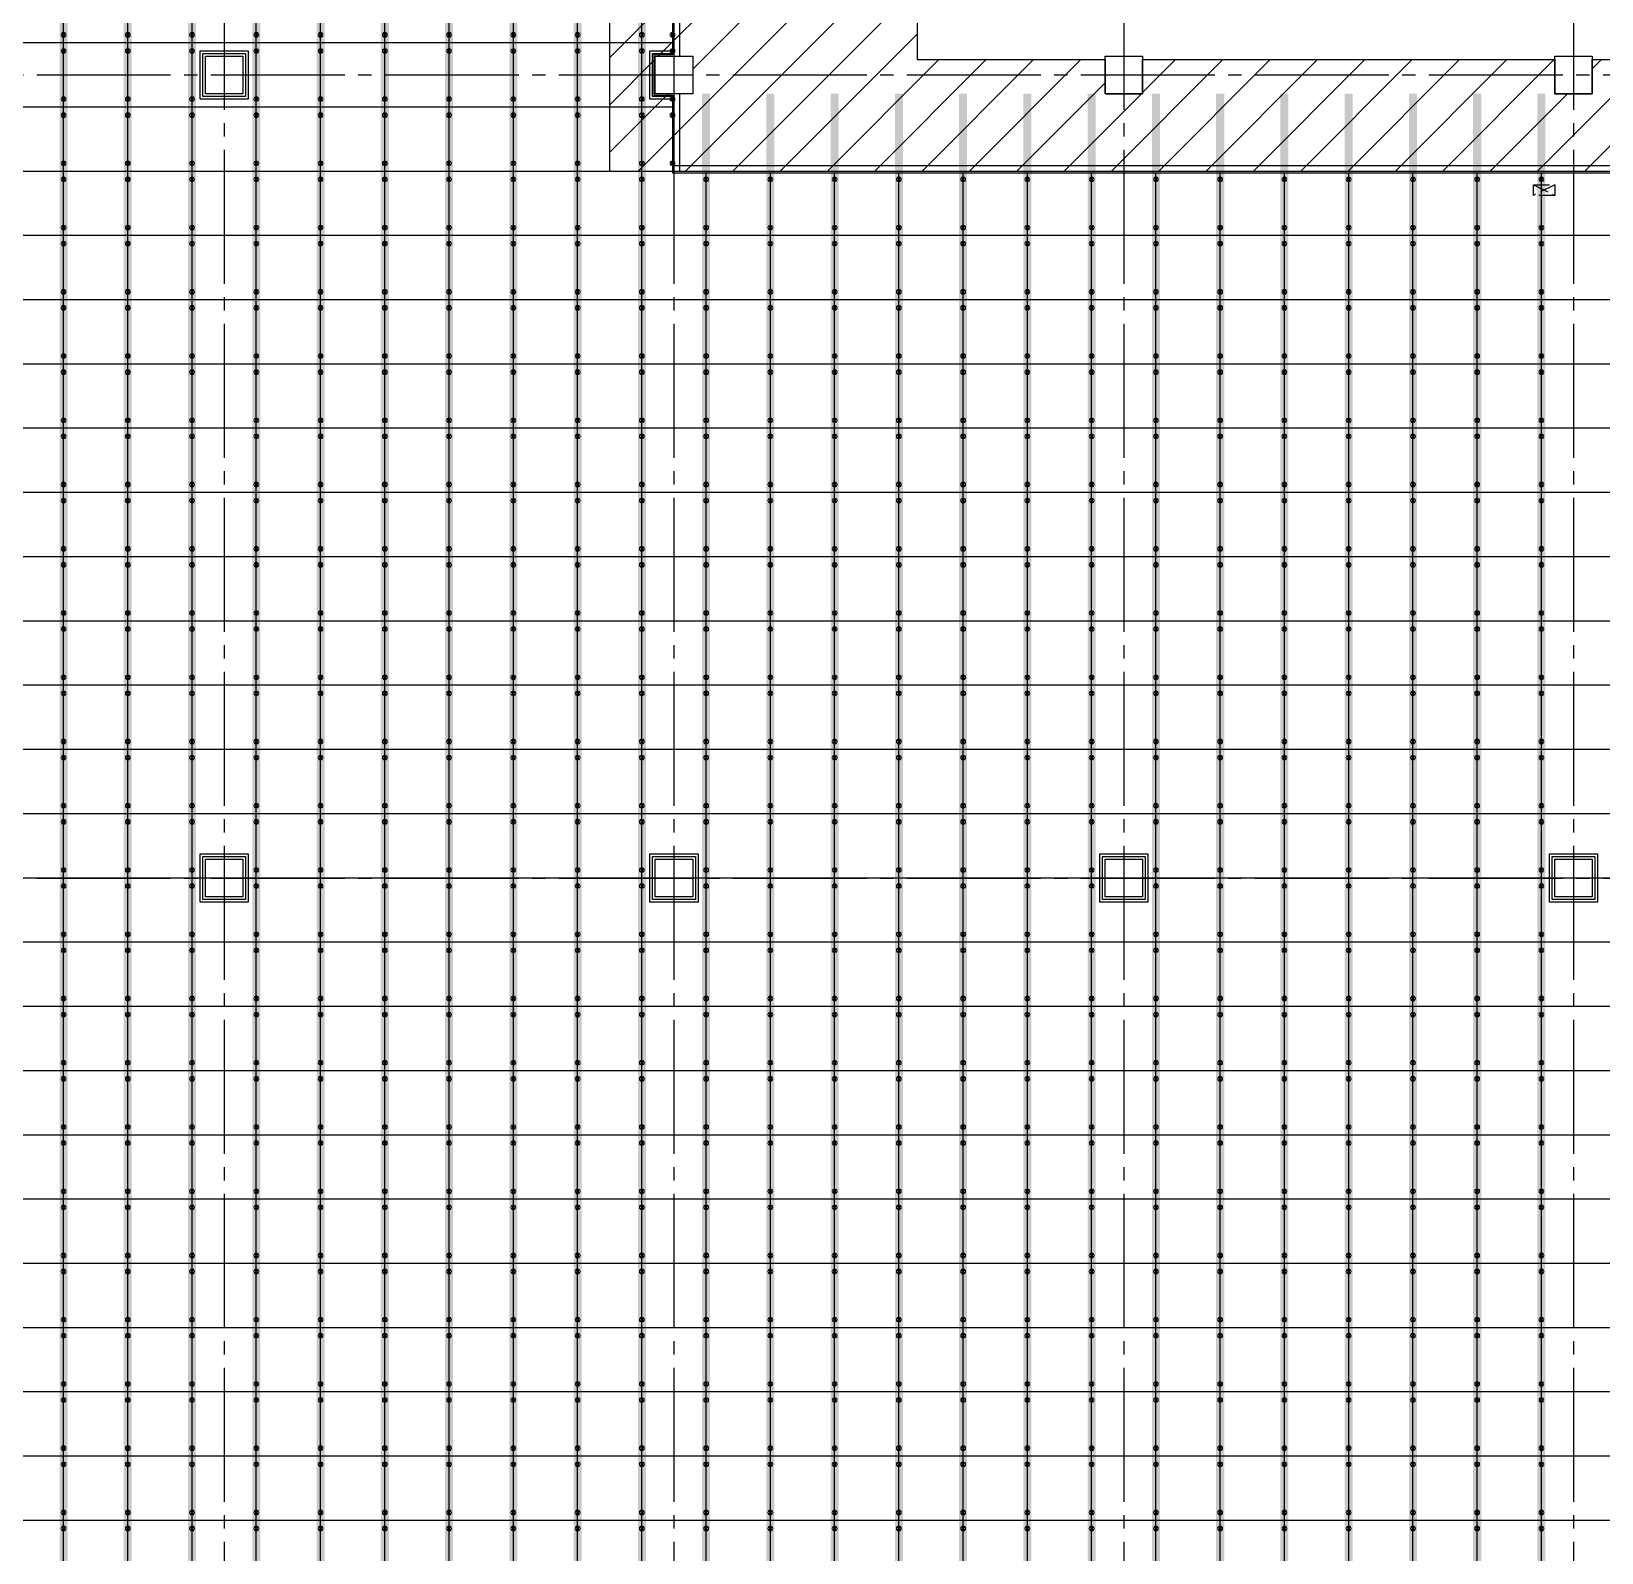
# Model space of a CAD drawing. Header units: millimetres. Extents: x -960 to 41501, y -1010 to 11880.
# Drawn here: x 18120 to 21052, y 4740 to 7581 of the extents above; entities that cross this region are included whole.
import ezdxf
from ezdxf.enums import TextEntityAlignment as Align

# ---------------------------------------------------------------- set-up
doc = ezdxf.new("R2010")
doc.units = ezdxf.units.MM
doc.header["$LTSCALE"] = 100
doc.linetypes.add('X-S-FAB-L10$0$COL-CEN-LIN', pattern=[3.25, 2.5, -0.25, 0.25, -0.25])
doc.linetypes.add('X-S-FAB-L10$0$HIDDEN', pattern=[0.4, 0.3, -0.1])
for name, color, linetype in [('0-XREF', 7, 'Continuous'), ('188K-SM-03-F10-ARCH-CEIL-Y2257103$0$K-CEIL-4.2', 6, 'Continuous'), ('188K-SM-03-F10-ARCH-CEIL-Y2257103$0$K-CEIL-4.2-AREA', 6, 'Continuous'), ('188K-SM-03-F10-ARCH-CEIL-Y2257103$0$K-鋼構', 111, 'Continuous'), ('188K-SM-03-F10-ARCH-PA-Y2257103$0$K-P1S-4.2-單抗', 53, 'Continuous'), ('188K-SM-03-F10-ARCH-PA-Y2257103$0$K-岩棉 2hr 7.5-單抗', 53, 'Continuous'), ('X-S-FAB-L10$0$0-DIM-TXT', 8, 'Continuous'), ('X-S-FAB-L10$0$04', 8, 'Continuous'), ('X-S-FAB-L10$0$BLOCK', 8, 'Continuous'), ('X-S-FAB-L10$0$CCL', 8, 'X-S-FAB-L10$0$COL-CEN-LIN'), ('X-S-FAB-L10$0$COL-S', 8, 'Continuous'), ('X-S-FAB-L10$0$HATCH-L', 8, 'Continuous'), ('X-S-FAB-L10$0$OPEN-UP', 8, 'X-S-FAB-L10$0$HIDDEN')]:
    doc.layers.add(name, color=color, linetype=linetype)
doc.layers.add('188K-SM-03-F10-ARCH-CEIL-Y2257103$0$K-吊點-標準', color=6, linetype='Continuous', lineweight=9)
doc.styles.add('X-S-FAB-L10$0$CHINA', font='simplex.shx', dxfattribs={"width": 0.75, "bigfont": 'chineset.shx'})
doc.styles.add('X-S-FAB-L10$0$Standard', font='', dxfattribs={"width": 0.8})
doc.styles.add('X-S-FAB-L10$0$TG_NOTE_TEXT', font='simplex.shx', dxfattribs={"width": 0.75, "bigfont": 'chineset.shx'})
doc.styles.get('X-S-FAB-L10$0$Standard').set_extended_font_data('Microsoft JhengHei')

# ---------------------------------------------------------------- blocks, each defined once
blk = doc.blocks.new('X-S-FAB-L10$0$FAB2-L05')
at = {"layer": 'X-S-FAB-L10$0$CCL'}
for p, q in [((-7680, 11005), (-7680, 0)), ((-6840, 11005), (-6840, 0)), ((-6000, 11005), (-6000, 0)), ((-5160, 11005), (-5160, 0)), ((-26880, 8220), (1210, 8220)), ((-26880, 6720), (1210, 6720))]:
    blk.add_line(p, q, dxfattribs=at)
at = {"layer": 'X-S-FAB-L10$0$COL-S'}
for points in [[(-7715, 8255), (-7645, 8255), (-7645, 8185), (-7715, 8185)], [(-6875, 8255), (-6805, 8255), (-6805, 8185), (-6875, 8185)], [(-6035, 8255), (-5965, 8255), (-5965, 8185), (-6035, 8185)], [(-5195, 8255), (-5125, 8255), (-5125, 8185), (-5195, 8185)], [(-7715, 6755), (-7645, 6755), (-7645, 6685), (-7715, 6685)], [(-6875, 6755), (-6805, 6755), (-6805, 6685), (-6875, 6685)], [(-6035, 6755), (-5965, 6755), (-5965, 6685), (-6035, 6685)], [(-5195, 6755), (-5125, 6755), (-5125, 6685), (-5195, 6685)]]:
    blk.add_lwpolyline(points, close=True, dxfattribs=at)
blk = doc.blocks.new('X-S-FAB-L10')
at = {"layer": 'X-S-FAB-L10$0$04'}
for p, q in [((19774, 9035), (19774, 7528.8)), ((19200, 7320), (19200, 8595)), ((19774, 7528.8), (20125, 7528.8)), ((20125, 7528.8), (20125, 7465)), ((20195, 7465), (20195, 7528.8)), ((20195, 7528.8), (20965, 7528.8)), ((20965, 7528.8), (20965, 7465)), ((21035, 7465), (21035, 7528.8)), ((21035, 7528.8), (21805, 7528.8)), ((20125, 7465), (20195, 7465)), ((20965, 7465), (21035, 7465)), ((21180, 7320), (19200, 7320))]:
    blk.add_line(p, q, dxfattribs=at)
at = {"layer": 'X-S-FAB-L10$0$COL-S'}
for p, q in [((18445, 7535), (18515, 7535)), ((18445, 7465), (18445, 7535)), ((18515, 7535), (18515, 7465)), ((19285, 7535), (19355, 7535)), ((19285, 7465), (19285, 7535)), ((19355, 7535), (19355, 7465)), ((20125, 7535), (20195, 7535)), ((20125, 7465), (20125, 7535)), ((20195, 7535), (20195, 7465)), ((20965, 7535), (21035, 7535)), ((20965, 7465), (20965, 7535)), ((21035, 7535), (21035, 7465)), ((18515, 7465), (18445, 7465)), ((19355, 7465), (19285, 7465)), ((20195, 7465), (20125, 7465)), ((21035, 7465), (20965, 7465)), ((18445, 6035), (18515, 6035)), ((18445, 5965), (18445, 6035)), ((18515, 6035), (18515, 5965)), ((19285, 6035), (19355, 6035)), ((19285, 5965), (19285, 6035)), ((19355, 6035), (19355, 5965)), ((20125, 6035), (20195, 6035)), ((20125, 5965), (20125, 6035)), ((20195, 6035), (20195, 5965)), ((20965, 6035), (21035, 6035)), ((20965, 5965), (20965, 6035)), ((21035, 6035), (21035, 5965)), ((18515, 5965), (18445, 5965)), ((19355, 5965), (19285, 5965)), ((20195, 5965), (20125, 5965)), ((21035, 5965), (20965, 5965))]:
    blk.add_line(p, q, dxfattribs=at)
at = {"layer": 'X-S-FAB-L10$0$HATCH-L', "linetype": 'Continuous'}
for p, q in [((19200, 7532.7), (19774, 8106.7)), ((19290.7, 7535), (19774, 8018.3)), ((19355, 7511), (19774, 7930)), ((19252.4, 7320), (19774, 7841.6)), ((19340.8, 7320), (19774, 7753.2)), ((19429.2, 7320), (19774, 7664.8)), ((19517.6, 7320), (19774, 7576.4)), ((19200, 7444.3), (19285, 7529.3)), ((19606, 7320), (19814.8, 7528.8)), ((19694.4, 7320), (19903.2, 7528.8)), ((19782.8, 7320), (19991.6, 7528.8)), ((19871.1, 7320), (20079.9, 7528.8)), ((20136.3, 7320), (20345.1, 7528.8)), ((20195, 7467.1), (20256.7, 7528.8)), ((20224.7, 7320), (20433.5, 7528.8)), ((20313.1, 7320), (20521.9, 7528.8)), ((20401.5, 7320), (20610.3, 7528.8)), ((20489.9, 7320), (20698.7, 7528.8)), ((20578.3, 7320), (20787.1, 7528.8)), ((20666.6, 7320), (20875.4, 7528.8)), ((20755, 7320), (20963.8, 7528.8)), ((20931.8, 7320), (21140.6, 7528.8)), ((21020.2, 7320), (21229, 7528.8)), ((21035, 7511.6), (21052.2, 7528.8)), ((19959.5, 7320), (20125, 7485.5)), ((19200, 7356), (19309, 7465)), ((20047.9, 7320), (20192.9, 7465)), ((20843.4, 7320), (20988.4, 7465))]:
    blk.add_line(p, q, dxfattribs=at)
at = {"layer": 'X-S-FAB-L10$0$OPEN-UP'}
for p, q in [((20925, 7295), (20965, 7275)), ((20965, 7295), (20925, 7275)), ((20925, 7295), (20965, 7295)), ((20925, 7275), (20925, 7295)), ((20965, 7275), (20925, 7275)), ((20965, 7295), (20965, 7275))]:
    blk.add_line(p, q, dxfattribs=at)
at = {"layer": 'X-S-FAB-L10$0$BLOCK'}
blk.add_blockref('X-S-FAB-L10$0$FAB2-L05', (26160, -720), dxfattribs=at)
at = {"style": 'X-S-FAB-L10$0$TG_NOTE_TEXT', "width": 0.5, "flags": 1}
for p in [(7463.3, 9020), (18268.3, 8649), (11197.8, 4800.2), (16485.8, 4800.2), (25420.3, 2635), (13360, 320, 0), (7463.3, -33.3)]:
    blk.add_attdef('WH', text='', height=20, dxfattribs=at).set_placement(p, align=Align.BOTTOM_LEFT)
at = {"width": 0.5}
for style, p in [('X-S-FAB-L10$0$TG_NOTE_TEXT', (7585, 9020)), ('X-S-FAB-L10$0$TG_NOTE_TEXT', (18390, 8649)), ('X-S-FAB-L10$0$TG_NOTE_TEXT', (11117.5, 4813.5)), ('X-S-FAB-L10$0$TG_NOTE_TEXT', (16607.5, 4813.5)), ('X-S-FAB-L10$0$TG_NOTE_TEXT', (25350, 2635)), ('X-S-FAB-L10$0$Standard', (13129.4, 325, 0)), ('X-S-FAB-L10$0$TG_NOTE_TEXT', (7585, -20))]:
    blk.add_attdef('DESC', text='', height=10, dxfattribs=dict(at, style=style)).set_placement(p, align=Align.BOTTOM_LEFT)
for tag, style, p in [('TYPE', 'X-S-FAB-L10$0$TG_NOTE_TEXT', (7619.3, 9020)), ('NO', 'X-S-FAB-L10$0$TG_NOTE_TEXT', (7650.1, 9020)), ('TYPE', 'X-S-FAB-L10$0$TG_NOTE_TEXT', (18424.2, 8649)), ('NO', 'X-S-FAB-L10$0$TG_NOTE_TEXT', (18455, 8649)), ('NO', 'X-S-FAB-L10$0$TG_NOTE_TEXT', (11088.6, 4813.5)), ('TYPE', 'X-S-FAB-L10$0$TG_NOTE_TEXT', (11151.8, 4813.5)), ('TYPE', 'X-S-FAB-L10$0$TG_NOTE_TEXT', (16641.8, 4813.5)), ('NO', 'X-S-FAB-L10$0$TG_NOTE_TEXT', (16672.6, 4813.5)), ('NO', 'X-S-FAB-L10$0$TG_NOTE_TEXT', (25313, 2635)), ('TYPE', 'X-S-FAB-L10$0$TG_NOTE_TEXT', (25350, 2635)), ('NO', 'X-S-FAB-L10$0$Standard', (13100, 320, 0)), ('TYPE', 'X-S-FAB-L10$0$Standard', (13129.4, 320, 0)), ('TYPE', 'X-S-FAB-L10$0$TG_NOTE_TEXT', (7619.3, -20)), ('NO', 'X-S-FAB-L10$0$TG_NOTE_TEXT', (7650.1, -20))]:
    blk.add_attdef(tag, text='', height=10, dxfattribs=dict(at, style=style)).set_placement(p, align=Align.BOTTOM_RIGHT)
at = {"style": 'X-S-FAB-L10$0$TG_NOTE_TEXT', "width": 0.5, "flags": 1}
for rotation, p in [(180, (43, 7480)), (180, (943, 7480)), (90, (24310, 3717.8)), (270, (17080, 1711.7))]:
    blk.add_attdef('WH', text='', height=20, rotation=rotation, dxfattribs=at).set_placement(p, align=Align.BOTTOM_LEFT)
at = {"width": 0.5}
for rotation, style, p in [(180, 'X-S-FAB-L10$0$Standard', (317.6, 7480)), (180, 'X-S-FAB-L10$0$Standard', (1217.6, 7480)), (90, 'X-S-FAB-L10$0$TG_NOTE_TEXT', (24310, 3647.5)), (270, 'X-S-FAB-L10$0$TG_NOTE_TEXT', (17080, 1605))]:
    blk.add_attdef('DESC', text='', height=10, rotation=rotation, dxfattribs=dict(at, style=style)).set_placement(p, align=Align.BOTTOM_LEFT)
for tag, rotation, style, p in [('TYPE', 180, 'X-S-FAB-L10$0$Standard', (317.6, 7480)), ('NO', 180, 'X-S-FAB-L10$0$Standard', (347, 7480)), ('TYPE', 180, 'X-S-FAB-L10$0$Standard', (1217.6, 7480)), ('NO', 180, 'X-S-FAB-L10$0$Standard', (1247, 7480)), ('TYPE', 90, 'X-S-FAB-L10$0$TG_NOTE_TEXT', (24310, 3647.5)), ('NO', 90, 'X-S-FAB-L10$0$TG_NOTE_TEXT', (24310, 3610.5)), ('TYPE', 270, 'X-S-FAB-L10$0$TG_NOTE_TEXT', (17080, 1605)), ('NO', 270, 'X-S-FAB-L10$0$TG_NOTE_TEXT', (17080, 1573))]:
    blk.add_attdef(tag, text='', height=10, rotation=rotation, dxfattribs=dict(at, style=style)).set_placement(p, align=Align.BOTTOM_RIGHT)
at = {"layer": 'X-S-FAB-L10$0$0-DIM-TXT', "style": 'X-S-FAB-L10$0$CHINA', "width": 0.75}
for p in [(667.4, 7855.1, -2689.4), (22627.4, 6728.8), (25644.7, 6728.8), (24778.8, 5569.1), (1118.3, 4980), (417.8, 4594.6), (22927.4, 4330.1), (23874.8, 4355), (23749.9, 3901.4), (417.8, 3765.2), (1118.3, 3730), (417.8, 3115.8), (536.9, 2227.8), (16909, 1782.7), (888.4, 880.5), (16977.4, 750), (18878.8, 750), (25641.2, 553.2), (21364, 526.9)]:
    blk.add_attdef('HIG', text='', height=80, dxfattribs=at).set_placement(p, align=Align.MIDDLE_LEFT)
blk = doc.blocks.new('188K-SM-03-F10-ARCH-CEIL-Y2257103$0$A$C2CA95053')
h = blk.add_hatch(color=256)
edge = h.paths.add_edge_path()
edge.add_arc((0, 0), 0.5, 0, 360)
for p, q in [((3.2, 3.2), (-3.2, -3.2)), ((3.2, -3.2), (-3.2, 3.2))]:
    blk.add_line(p, q)
blk.add_lwpolyline([(-1.6, 2.5), (-1.6, -2.5), (1.6, -2.5), (1.6, 2.5)], close=True)
for radius in [4.5, 0.5]:
    blk.add_circle((0, 0), radius)
blk = doc.blocks.new('188K-SM-03-F10-ARCH-CEIL-Y2257103$0$天花板吊點-附調整片 - 3_8_螺桿吊架 100 mm 高調整片-V1-1FL')
blk.add_blockref('188K-SM-03-F10-ARCH-CEIL-Y2257103$0$A$C2CA95053', (0, 0))
blk = doc.blocks.new('188K-SM-03-F10-ARCH-CEIL-Y2257103')
at = {"layer": '188K-SM-03-F10-ARCH-CEIL-Y2257103$0$K-CEIL-4.2'}
for p, q in [((18180, 2067.7), (18180, 8626.2)), ((18300, 2067.7), (18300, 8626.2)), ((18420, 2067.7), (18420, 8626.2)), ((18540, 2067.7), (18540, 8626.2)), ((18660, 2067.7), (18660, 8626.2)), ((18780, 2067.7), (18780, 8626.2)), ((18900, 2067.7), (18900, 8626.2)), ((19020, 2067.7), (19020, 8592.2)), ((19140, 2067.7), (19140, 8592.2)), ((19260, 2067.7), (19260, 8592.2)), ((19314.7, 7560), (1847.7, 7560)), ((19317.2, 7440), (1847.7, 7440)), ((19317.2, 7320), (1847.7, 7320)), ((19380, 2067.7), (19380, 7317.2)), ((19380, 2067.7), (19380, 7312.2)), ((19500, 2067.7), (19500, 7317.2)), ((19500, 2067.7), (19500, 7312.2)), ((19620, 2067.7), (19620, 7317.2)), ((19620, 2067.7), (19620, 7317.2)), ((19740, 2067.7), (19740, 7317.2)), ((19740, 2067.7), (19740, 7317.2)), ((19860, 2067.7), (19860, 7317.2)), ((19860, 2067.7), (19860, 7317.2)), ((19980, 2067.7), (19980, 7317.2)), ((20100, 2067.7), (20100, 7317.2)), ((20220, 2067.7), (20220, 7317.2)), ((20340, 2067.7), (20340, 7317.2)), ((20460, 2067.7), (20460, 7317.2)), ((20580, 2067.7), (20580, 7317.2)), ((20700, 2067.7), (20700, 7317.2)), ((20820, 2067.7), (20820, 7317.2)), ((20940, 2067.7), (20940, 7317.2)), ((21180, 7200), (1847.7, 7200)), ((21180, 7080), (1847.7, 7080)), ((21180, 6960), (1847.7, 6960)), ((21180, 6840), (1847.7, 6840)), ((21180, 6720), (1847.7, 6720)), ((21180, 6600), (1847.7, 6600)), ((21180, 6480), (1847.7, 6480)), ((21180, 6360), (1847.7, 6360)), ((21180, 6240), (1847.7, 6240)), ((21181.7, 6120), (1847.7, 6120)), ((21180, 6000), (1847.7, 6000)), ((24297.2, 5880), (1847.7, 5880)), ((24297.2, 5760), (1847.7, 5760)), ((24297.2, 5640), (1847.7, 5640)), ((23572.2, 5520), (1847.7, 5520)), ((23572.2, 5400), (1847.7, 5400)), ((23572.2, 5280), (1847.7, 5280)), ((23572.2, 5160), (1847.7, 5160)), ((23572.2, 5040), (1847.7, 5040)), ((23502.2, 4920), (1847.7, 4920)), ((23502.2, 4800), (16697.5, 4800))]:
    blk.add_line(p, q, dxfattribs=at)
at = {"layer": '188K-SM-03-F10-ARCH-CEIL-Y2257103$0$K-CEIL-4.2-AREA', "elevation": 0}
blk.add_lwpolyline([(19317.2, 8592.2), (19317.2, 7537.7), (19282.2, 7537.7), (19282.2, 7462.2), (19317.2, 7462.2), (19317.2, 7317.2), (21180, 7317.2), (21180, 5952.2), (24297.2, 5952.2), (24297.2, 5582.7), (23572.2, 5582.7), (23572.2, 5037.7), (23502.2, 5037.7), (23502.2, 4552.7), (23467.2, 4552.7), (23467.2, 3569.7), (24297.2, 3569.7), (24297.2, 2067.7), (16747.2, 2067.7), (16747.2, 312.7), (14882.2, 312.7)], dxfattribs=at)
at = {"layer": '188K-SM-03-F10-ARCH-CEIL-Y2257103$0$K-CEIL-4.2-AREA'}
for points in [[(18445, 7535), (18515, 7535), (18515, 7465), (18445, 7465)], [(18445, 6035), (18515, 6035), (18515, 5965), (18445, 5965)], [(19285, 6035), (19355, 6035), (19355, 5965), (19285, 5965)], [(20125, 6035), (20195, 6035), (20195, 5965), (20125, 5965)], [(20965, 6035), (21035, 6035), (21035, 5965), (20965, 5965)]]:
    blk.add_lwpolyline(points, close=True, dxfattribs=at)
at = {"layer": '188K-SM-03-F10-ARCH-CEIL-Y2257103$0$K-鋼構', "const_width": 15, "elevation": 0}
for points in [[(18539.9, 8769.9), (18539.9, 1885)], [(18660, 8769.9), (18660, 1885)], [(18780, 8769.9), (18780, 1885)], [(18900, 8769.9), (18900, 1885)], [(18180, 8629), (18180, 1885)], [(18299.9, 8629), (18299.9, 1885)], [(18419.9, 8629), (18419.9, 1885)], [(19020, 8580), (19020, 1885)], [(19140, 8580), (19140, 1885)], [(19260, 8580), (19260, 1885)], [(19380, 7465), (19380, 1885)], [(19500, 7465), (19500, 1885)], [(19620, 7465), (19620, 1885)], [(19740, 7465), (19740, 1885)], [(19860, 7465), (19860, 1885)], [(19980, 7465), (19980, 1885)], [(20100, 7465), (20100, 1885)], [(20220, 7465), (20220, 1885)], [(20340, 7465), (20340, 1885)], [(20460, 7465), (20460, 1885)], [(20580, 7465), (20580, 1885)], [(20700, 7465), (20700, 1885)], [(20820, 7465), (20820, 1885)], [(20940, 7465), (20940, 1885)]]:
    blk.add_lwpolyline(points, dxfattribs=at)
at = {"layer": '188K-SM-03-F10-ARCH-CEIL-Y2257103$0$K-吊點-標準', "color": 170, "lineweight": 18, "rotation": 179.9999999999997}
for p in [(18180, 7575), (18300, 7575), (18420, 7575), (18540, 7575), (18660, 7575), (18780, 7575), (18900, 7575), (19020, 7575), (19140, 7575), (19260, 7575), (19317.2, 7575), (18180, 7545), (18300, 7545), (18420, 7545), (18540, 7545), (18660, 7545), (18780, 7545), (18900, 7545), (19020, 7545), (19140, 7545), (19260, 7545), (19317.2, 7545), (18180, 7455), (18300, 7455), (18420, 7455), (18540, 7455), (18660, 7455), (18780, 7455), (18900, 7455), (19020, 7455), (19140, 7455), (19260, 7455), (19317.2, 7455), (18180, 7425), (18300, 7425), (18420, 7425), (18540, 7425), (18660, 7425), (18780, 7425), (18900, 7425), (19020, 7425), (19140, 7425), (19260, 7425), (19317.2, 7425), (18180, 7335), (18300, 7335), (18420, 7335), (18540, 7335), (18660, 7335), (18780, 7335), (18900, 7335), (19020, 7335), (19140, 7335), (19260, 7335), (19317.2, 7335), (18180, 7305), (18300, 7305), (18420, 7305), (18540, 7305), (18660, 7305), (18780, 7305), (18900, 7305), (19020, 7305), (19140, 7305), (19260, 7305), (19380, 7305), (19500, 7305), (19620, 7305), (19740, 7305), (19860, 7305), (19980, 7305), (20100, 7305), (20220, 7305), (20340, 7305), (20460, 7305), (20580, 7305), (20700, 7305), (20820, 7305), (20940, 7305), (18180, 7215), (18300, 7215), (18420, 7215), (18540, 7215), (18660, 7215), (18780, 7215), (18900, 7215), (19020, 7215), (19140, 7215), (19260, 7215), (19380, 7215), (19500, 7215), (19620, 7215), (19740, 7215), (19860, 7215), (19980, 7215), (20100, 7215), (20220, 7215), (20340, 7215), (20460, 7215), (20580, 7215), (20700, 7215), (20820, 7215), (20940, 7215), (18180, 7185), (18300, 7185), (18420, 7185), (18540, 7185), (18660, 7185), (18780, 7185), (18900, 7185), (19020, 7185), (19140, 7185), (19260, 7185), (19380, 7185), (19500, 7185), (19620, 7185), (19740, 7185), (19860, 7185), (19980, 7185), (20100, 7185), (20220, 7185), (20340, 7185), (20460, 7185), (20580, 7185), (20700, 7185), (20820, 7185), (20940, 7185), (18180, 7095), (18300, 7095), (18420, 7095), (18540, 7095), (18660, 7095), (18780, 7095), (18900, 7095), (19020, 7095), (19140, 7095), (19260, 7095), (19380, 7095), (19500, 7095), (19620, 7095), (19740, 7095), (19860, 7095), (19980, 7095), (20100, 7095), (20220, 7095), (20340, 7095), (20460, 7095), (20580, 7095), (20700, 7095), (20820, 7095), (20940, 7095), (18180, 7065), (18300, 7065), (18420, 7065), (18540, 7065), (18660, 7065), (18780, 7065), (18900, 7065), (19020, 7065), (19140, 7065), (19260, 7065), (19380, 7065), (19500, 7065), (19620, 7065), (19740, 7065), (19860, 7065), (19980, 7065), (20100, 7065), (20220, 7065), (20340, 7065), (20460, 7065), (20580, 7065), (20700, 7065), (20820, 7065), (20940, 7065), (18180, 6975), (18300, 6975), (18420, 6975), (18540, 6975), (18660, 6975), (18780, 6975), (18900, 6975), (19020, 6975), (19140, 6975), (19260, 6975), (19380, 6975), (19500, 6975), (19620, 6975), (19740, 6975), (19860, 6975), (19980, 6975), (20100, 6975), (20220, 6975), (20340, 6975), (20460, 6975), (20580, 6975), (20700, 6975), (20820, 6975), (20940, 6975), (18180, 6945), (18300, 6945), (18420, 6945), (18540, 6945), (18660, 6945), (18780, 6945), (18900, 6945), (19020, 6945), (19140, 6945), (19260, 6945), (19380, 6945), (19500, 6945), (19620, 6945), (19740, 6945), (19860, 6945), (19980, 6945), (20100, 6945), (20220, 6945), (20340, 6945), (20460, 6945), (20580, 6945), (20700, 6945), (20820, 6945), (20940, 6945), (18180, 6855), (18300, 6855), (18420, 6855), (18540, 6855), (18660, 6855), (18780, 6855), (18900, 6855), (19020, 6855), (19140, 6855), (19260, 6855), (19380, 6855), (19500, 6855), (19620, 6855), (19740, 6855), (19860, 6855), (19980, 6855), (20100, 6855), (20220, 6855), (20340, 6855), (20460, 6855), (20580, 6855), (20700, 6855), (20820, 6855), (20940, 6855), (18180, 6825), (18300, 6825), (18420, 6825), (18540, 6825), (18660, 6825), (18780, 6825), (18900, 6825), (19020, 6825), (19140, 6825), (19260, 6825), (19380, 6825), (19500, 6825), (19620, 6825), (19740, 6825), (19860, 6825), (19980, 6825), (20100, 6825), (20220, 6825), (20340, 6825), (20460, 6825), (20580, 6825), (20700, 6825), (20820, 6825), (20940, 6825), (18180, 6735), (18300, 6735), (18420, 6735), (18540, 6735), (18660, 6735), (18780, 6735), (18900, 6735), (19020, 6735), (19140, 6735), (19260, 6735), (19380, 6735), (19500, 6735), (19620, 6735), (19740, 6735), (19860, 6735), (19980, 6735), (20100, 6735), (20220, 6735), (20340, 6735), (20460, 6735), (20580, 6735), (20700, 6735), (20820, 6735), (20940, 6735), (18180, 6705), (18300, 6705), (18420, 6705), (18540, 6705), (18660, 6705), (18780, 6705), (18900, 6705), (19020, 6705), (19140, 6705), (19260, 6705), (19380, 6705), (19500, 6705), (19620, 6705), (19740, 6705), (19860, 6705), (19980, 6705), (20100, 6705), (20220, 6705), (20340, 6705), (20460, 6705), (20580, 6705), (20700, 6705), (20820, 6705), (20940, 6705), (18180, 6615), (18300, 6615), (18420, 6615), (18540, 6615), (18660, 6615), (18780, 6615), (18900, 6615), (19020, 6615), (19140, 6615), (19260, 6615), (19380, 6615), (19500, 6615), (19620, 6615), (19740, 6615), (19860, 6615), (19980, 6615), (20100, 6615), (20220, 6615), (20340, 6615), (20460, 6615), (20580, 6615), (20700, 6615), (20820, 6615), (20940, 6615), (18180, 6585), (18300, 6585), (18420, 6585), (18540, 6585), (18660, 6585), (18780, 6585), (18900, 6585), (19020, 6585), (19140, 6585), (19260, 6585), (19380, 6585), (19500, 6585), (19620, 6585), (19740, 6585), (19860, 6585), (19980, 6585), (20100, 6585), (20220, 6585), (20340, 6585), (20460, 6585), (20580, 6585), (20700, 6585), (20820, 6585), (20940, 6585), (18180, 6495), (18300, 6495), (18420, 6495), (18540, 6495), (18660, 6495), (18780, 6495), (18900, 6495), (19020, 6495), (19140, 6495), (19260, 6495), (19380, 6495), (19500, 6495), (19620, 6495), (19740, 6495), (19860, 6495), (19980, 6495), (20100, 6495), (20220, 6495), (20340, 6495), (20460, 6495), (20580, 6495), (20700, 6495), (20820, 6495), (20940, 6495), (18180, 6465), (18300, 6465), (18420, 6465), (18540, 6465), (18660, 6465), (18780, 6465), (18900, 6465), (19020, 6465), (19140, 6465), (19260, 6465), (19380, 6465), (19500, 6465), (19620, 6465), (19740, 6465), (19860, 6465), (19980, 6465), (20100, 6465), (20220, 6465), (20340, 6465), (20460, 6465), (20580, 6465), (20700, 6465), (20820, 6465), (20940, 6465), (18180, 6375), (18300, 6375), (18420, 6375), (18540, 6375), (18660, 6375), (18780, 6375), (18900, 6375), (19020, 6375), (19140, 6375), (19260, 6375), (19380, 6375), (19500, 6375), (19620, 6375), (19740, 6375), (19860, 6375), (19980, 6375), (20100, 6375), (20220, 6375), (20340, 6375), (20460, 6375), (20580, 6375), (20700, 6375), (20820, 6375), (20940, 6375), (18180, 6345), (18300, 6345), (18420, 6345), (18540, 6345), (18660, 6345), (18780, 6345), (18900, 6345), (19020, 6345), (19140, 6345), (19260, 6345), (19380, 6345), (19500, 6345), (19620, 6345), (19740, 6345), (19860, 6345), (19980, 6345), (20100, 6345), (20220, 6345), (20340, 6345), (20460, 6345), (20580, 6345), (20700, 6345), (20820, 6345), (20940, 6345), (18180, 6255), (18300, 6255), (18420, 6255), (18540, 6255), (18660, 6255), (18780, 6255), (18900, 6255), (19020, 6255), (19140, 6255), (19260, 6255), (19380, 6255), (19500, 6255), (19620, 6255), (19740, 6255), (19860, 6255), (19980, 6255), (20100, 6255), (20220, 6255), (20340, 6255), (20460, 6255), (20580, 6255), (20700, 6255), (20820, 6255), (20940, 6255), (18180, 6225), (18300, 6225), (18420, 6225), (18540, 6225), (18660, 6225), (18780, 6225), (18900, 6225), (19020, 6225), (19140, 6225), (19260, 6225), (19380, 6225), (19500, 6225), (19620, 6225), (19740, 6225), (19860, 6225), (19980, 6225), (20100, 6225), (20220, 6225), (20340, 6225), (20460, 6225), (20580, 6225), (20700, 6225), (20820, 6225), (20940, 6225), (18180, 6135), (18300, 6135), (18420, 6135), (18540, 6135), (18660, 6135), (18780, 6135), (18900, 6135), (19020, 6135), (19140, 6135), (19260, 6135), (19380, 6135), (19500, 6135), (19620, 6135), (19740, 6135), (19860, 6135), (19980, 6135), (20100, 6135), (20220, 6135), (20340, 6135), (20460, 6135), (20580, 6135), (20700, 6135), (20820, 6135), (20940, 6135), (18180, 6105), (18300, 6105), (18420, 6105), (18540, 6105), (18660, 6105), (18780, 6105), (18900, 6105), (19020, 6105), (19140, 6105), (19260, 6105), (19380, 6105), (19500, 6105), (19620, 6105), (19740, 6105), (19860, 6105), (19980, 6105), (20100, 6105), (20220, 6105), (20340, 6105), (20460, 6105), (20580, 6105), (20700, 6105), (20820, 6105), (20940, 6105), (18180, 6015), (18300, 6015), (18420, 6015), (18540, 6015), (18660, 6015), (18780, 6015), (18900, 6015), (19020, 6015), (19140, 6015), (19260, 6015), (19380, 6015), (19500, 6015), (19620, 6015), (19740, 6015), (19860, 6015), (19980, 6015), (20100, 6015), (20220, 6015), (20340, 6015), (20460, 6015), (20580, 6015), (20700, 6015), (20820, 6015), (20940, 6015), (18180, 5985), (18300, 5985), (18420, 5985), (18540, 5985), (18660, 5985), (18780, 5985), (18900, 5985), (19020, 5985), (19140, 5985), (19260, 5985), (19380, 5985), (19500, 5985), (19620, 5985), (19740, 5985), (19860, 5985), (19980, 5985), (20100, 5985), (20220, 5985), (20340, 5985), (20460, 5985), (20580, 5985), (20700, 5985), (20820, 5985), (20940, 5985), (18180, 5895), (18300, 5895), (18420, 5895), (18540, 5895), (18660, 5895), (18780, 5895), (18900, 5895), (19020, 5895), (19140, 5895), (19260, 5895), (19380, 5895), (19500, 5895), (19620, 5895), (19740, 5895), (19860, 5895), (19980, 5895), (20100, 5895), (20220, 5895), (20340, 5895), (20460, 5895), (20580, 5895), (20700, 5895), (20820, 5895), (20940, 5895), (18180, 5865), (18300, 5865), (18420, 5865), (18540, 5865), (18660, 5865), (18780, 5865), (18900, 5865), (19020, 5865), (19140, 5865), (19260, 5865), (19380, 5865), (19500, 5865), (19620, 5865), (19740, 5865), (19860, 5865), (19980, 5865), (20100, 5865), (20220, 5865), (20340, 5865), (20460, 5865), (20580, 5865), (20700, 5865), (20820, 5865), (20940, 5865), (18180, 5775), (18300, 5775), (18420, 5775), (18540, 5775), (18660, 5775), (18780, 5775), (18900, 5775), (19020, 5775), (19140, 5775), (19260, 5775), (19380, 5775), (19500, 5775), (19620, 5775), (19740, 5775), (19860, 5775), (19980, 5775), (20100, 5775), (20220, 5775), (20340, 5775), (20460, 5775), (20580, 5775), (20700, 5775), (20820, 5775), (20940, 5775), (18180, 5745), (18300, 5745), (18420, 5745), (18540, 5745), (18660, 5745), (18780, 5745), (18900, 5745), (19020, 5745), (19140, 5745), (19260, 5745), (19380, 5745), (19500, 5745), (19620, 5745), (19740, 5745), (19860, 5745), (19980, 5745), (20100, 5745), (20220, 5745), (20340, 5745), (20460, 5745), (20580, 5745), (20700, 5745), (20820, 5745), (20940, 5745), (18180, 5655), (18300, 5655), (18420, 5655), (18540, 5655), (18660, 5655), (18780, 5655), (18900, 5655), (19020, 5655), (19140, 5655), (19260, 5655), (19380, 5655), (19500, 5655), (19620, 5655), (19740, 5655), (19860, 5655), (19980, 5655), (20100, 5655), (20220, 5655), (20340, 5655), (20460, 5655), (20580, 5655), (20700, 5655), (20820, 5655), (20940, 5655), (18180, 5625), (18300, 5625), (18420, 5625), (18540, 5625), (18660, 5625), (18780, 5625), (18900, 5625), (19020, 5625), (19140, 5625), (19260, 5625), (19380, 5625), (19500, 5625), (19620, 5625), (19740, 5625), (19860, 5625), (19980, 5625), (20100, 5625), (20220, 5625), (20340, 5625), (20460, 5625), (20580, 5625), (20700, 5625), (20820, 5625), (20940, 5625), (18180, 5535), (18300, 5535), (18420, 5535), (18540, 5535), (18660, 5535), (18780, 5535), (18900, 5535), (19020, 5535), (19140, 5535), (19260, 5535), (19380, 5535), (19500, 5535), (19620, 5535), (19740, 5535), (19860, 5535), (19980, 5535), (20100, 5535), (20220, 5535), (20340, 5535), (20460, 5535), (20580, 5535), (20700, 5535), (20820, 5535), (20940, 5535), (18180, 5505), (18300, 5505), (18420, 5505), (18540, 5505), (18660, 5505), (18780, 5505), (18900, 5505), (19020, 5505), (19140, 5505), (19260, 5505), (19380, 5505), (19500, 5505), (19620, 5505), (19740, 5505), (19860, 5505), (19980, 5505), (20100, 5505), (20220, 5505), (20340, 5505), (20460, 5505), (20580, 5505), (20700, 5505), (20820, 5505), (20940, 5505), (18180, 5415), (18300, 5415), (18420, 5415), (18540, 5415), (18660, 5415), (18780, 5415), (18900, 5415), (19020, 5415), (19140, 5415), (19260, 5415), (19380, 5415), (19500, 5415), (19620, 5415), (19740, 5415), (19860, 5415), (19980, 5415), (20100, 5415), (20220, 5415), (20340, 5415), (20460, 5415), (20580, 5415), (20700, 5415), (20820, 5415), (20940, 5415), (18180, 5385), (18300, 5385), (18420, 5385), (18540, 5385), (18660, 5385), (18780, 5385), (18900, 5385), (19020, 5385), (19140, 5385), (19260, 5385), (19380, 5385), (19500, 5385), (19620, 5385), (19740, 5385), (19860, 5385), (19980, 5385), (20100, 5385), (20220, 5385), (20340, 5385), (20460, 5385), (20580, 5385), (20700, 5385), (20820, 5385), (20940, 5385), (18180, 5295), (18300, 5295), (18420, 5295), (18540, 5295), (18660, 5295), (18780, 5295), (18900, 5295), (19020, 5295), (19140, 5295), (19260, 5295), (19380, 5295), (19500, 5295), (19620, 5295), (19740, 5295), (19860, 5295), (19980, 5295), (20100, 5295), (20220, 5295), (20340, 5295), (20460, 5295), (20580, 5295), (20700, 5295), (20820, 5295), (20940, 5295), (18180, 5265), (18300, 5265), (18420, 5265), (18540, 5265), (18660, 5265), (18780, 5265), (18900, 5265), (19020, 5265), (19140, 5265), (19260, 5265), (19380, 5265), (19500, 5265), (19620, 5265), (19740, 5265), (19860, 5265), (19980, 5265), (20100, 5265), (20220, 5265), (20340, 5265), (20460, 5265), (20580, 5265), (20700, 5265), (20820, 5265), (20940, 5265), (18180, 5175), (18300, 5175), (18420, 5175), (18540, 5175), (18660, 5175), (18780, 5175), (18900, 5175), (19020, 5175), (19140, 5175), (19260, 5175), (19380, 5175), (19500, 5175), (19620, 5175), (19740, 5175), (19860, 5175), (19980, 5175), (20100, 5175), (20220, 5175), (20340, 5175), (20460, 5175), (20580, 5175), (20700, 5175), (20820, 5175), (20940, 5175), (18180, 5145), (18300, 5145), (18420, 5145), (18540, 5145), (18660, 5145), (18780, 5145), (18900, 5145), (19020, 5145), (19140, 5145), (19260, 5145), (19380, 5145), (19500, 5145), (19620, 5145), (19740, 5145), (19860, 5145), (19980, 5145), (20100, 5145), (20220, 5145), (20340, 5145), (20460, 5145), (20580, 5145), (20700, 5145), (20820, 5145), (20940, 5145), (18180, 5055), (18300, 5055), (18420, 5055), (18540, 5055), (18660, 5055), (18780, 5055), (18900, 5055), (19020, 5055), (19140, 5055), (19260, 5055), (19380, 5055), (19500, 5055), (19620, 5055), (19740, 5055), (19860, 5055), (19980, 5055), (20100, 5055), (20220, 5055), (20340, 5055), (20460, 5055), (20580, 5055), (20700, 5055), (20820, 5055), (20940, 5055), (18180, 5025), (18300, 5025), (18420, 5025), (18540, 5025), (18660, 5025), (18780, 5025), (18900, 5025), (19020, 5025), (19140, 5025), (19260, 5025), (19380, 5025), (19500, 5025), (19620, 5025), (19740, 5025), (19860, 5025), (19980, 5025), (20100, 5025), (20220, 5025), (20340, 5025), (20460, 5025), (20580, 5025), (20700, 5025), (20820, 5025), (20940, 5025), (18180, 4935), (18300, 4935), (18420, 4935), (18540, 4935), (18660, 4935), (18780, 4935), (18900, 4935), (19020, 4935), (19140, 4935), (19260, 4935), (19380, 4935), (19500, 4935), (19620, 4935), (19740, 4935), (19860, 4935), (19980, 4935), (20100, 4935), (20220, 4935), (20340, 4935), (20460, 4935), (20580, 4935), (20700, 4935), (20820, 4935), (20940, 4935), (18180, 4905), (18300, 4905), (18420, 4905), (18540, 4905), (18660, 4905), (18780, 4905), (18900, 4905), (19020, 4905), (19140, 4905), (19260, 4905), (19380, 4905), (19500, 4905), (19620, 4905), (19740, 4905), (19860, 4905), (19980, 4905), (20100, 4905), (20220, 4905), (20340, 4905), (20460, 4905), (20580, 4905), (20700, 4905), (20820, 4905), (20940, 4905), (18180, 4815), (18300, 4815), (18420, 4815), (18540, 4815), (18660, 4815), (18780, 4815), (18900, 4815), (19020, 4815), (19140, 4815), (19260, 4815), (19380, 4815), (19500, 4815), (19620, 4815), (19740, 4815), (19860, 4815), (19980, 4815), (20100, 4815), (20220, 4815), (20340, 4815), (20460, 4815), (20580, 4815), (20700, 4815), (20820, 4815), (20940, 4815), (18180, 4785), (18300, 4785), (18420, 4785), (18540, 4785), (18660, 4785), (18780, 4785), (18900, 4785), (19020, 4785), (19140, 4785), (19260, 4785), (19380, 4785), (19500, 4785), (19620, 4785), (19740, 4785), (19860, 4785), (19980, 4785), (20100, 4785), (20220, 4785), (20340, 4785), (20460, 4785), (20580, 4785), (20700, 4785), (20820, 4785), (20940, 4785)]:
    blk.add_blockref('188K-SM-03-F10-ARCH-CEIL-Y2257103$0$天花板吊點-附調整片 - 3_8_螺桿吊架 100 mm 高調整片-V1-1FL', p, dxfattribs=at)
blk = doc.blocks.new('188K-SM-03-F10-ARCH-PA-Y2257103')
at = {"layer": '188K-SM-03-F10-ARCH-PA-Y2257103$0$K-P1S-4.2-單抗'}
for points in [[(18435, 7545), (18525, 7545), (18525, 7455), (18435, 7455)], [(18440, 7540), (18520, 7540), (18520, 7460), (18440, 7460)], [(18435, 6045), (18525, 6045), (18525, 5955), (18435, 5955)], [(19275, 6045), (19365, 6045), (19365, 5955), (19275, 5955)], [(20115, 6045), (20205, 6045), (20205, 5955), (20115, 5955)], [(20955, 6045), (21045, 6045), (21045, 5955), (20955, 5955)], [(18440, 6040), (18520, 6040), (18520, 5960), (18440, 5960)], [(19280, 6040), (19360, 6040), (19360, 5960), (19280, 5960)], [(20120, 6040), (20200, 6040), (20200, 5960), (20120, 5960)], [(20960, 6040), (21040, 6040), (21040, 5960), (20960, 5960)]]:
    blk.add_lwpolyline(points, close=True, dxfattribs=at)
for points in [[(19320, 7455), (19275, 7455), (19275, 7545), (19320, 7545)], [(19320, 7460), (19280, 7460), (19280, 7540), (19320, 7540)]]:
    blk.add_lwpolyline(points, dxfattribs=at)
at = {"layer": '188K-SM-03-F10-ARCH-PA-Y2257103$0$K-岩棉 2hr 7.5-單抗'}
for p, q in [((19320, 8295), (19320, 7535)), ((19330, 8295), (19330, 7535)), ((19320, 7465), (19320, 7320)), ((19330, 7465), (19330, 7320)), ((21359.5, 7330), (19320, 7330)), ((21359.5, 7320), (19320, 7320))]:
    blk.add_line(p, q, dxfattribs=at)

msp = doc.modelspace()

# ---------------------------------------------------------------- block references
at = {"layer": '0-XREF'}
for name in ['X-S-FAB-L10', '188K-SM-03-F10-ARCH-PA-Y2257103', '188K-SM-03-F10-ARCH-CEIL-Y2257103']:
    msp.add_blockref(name, (0, 0), dxfattribs=at)

doc.saveas('drawing.dxf')
